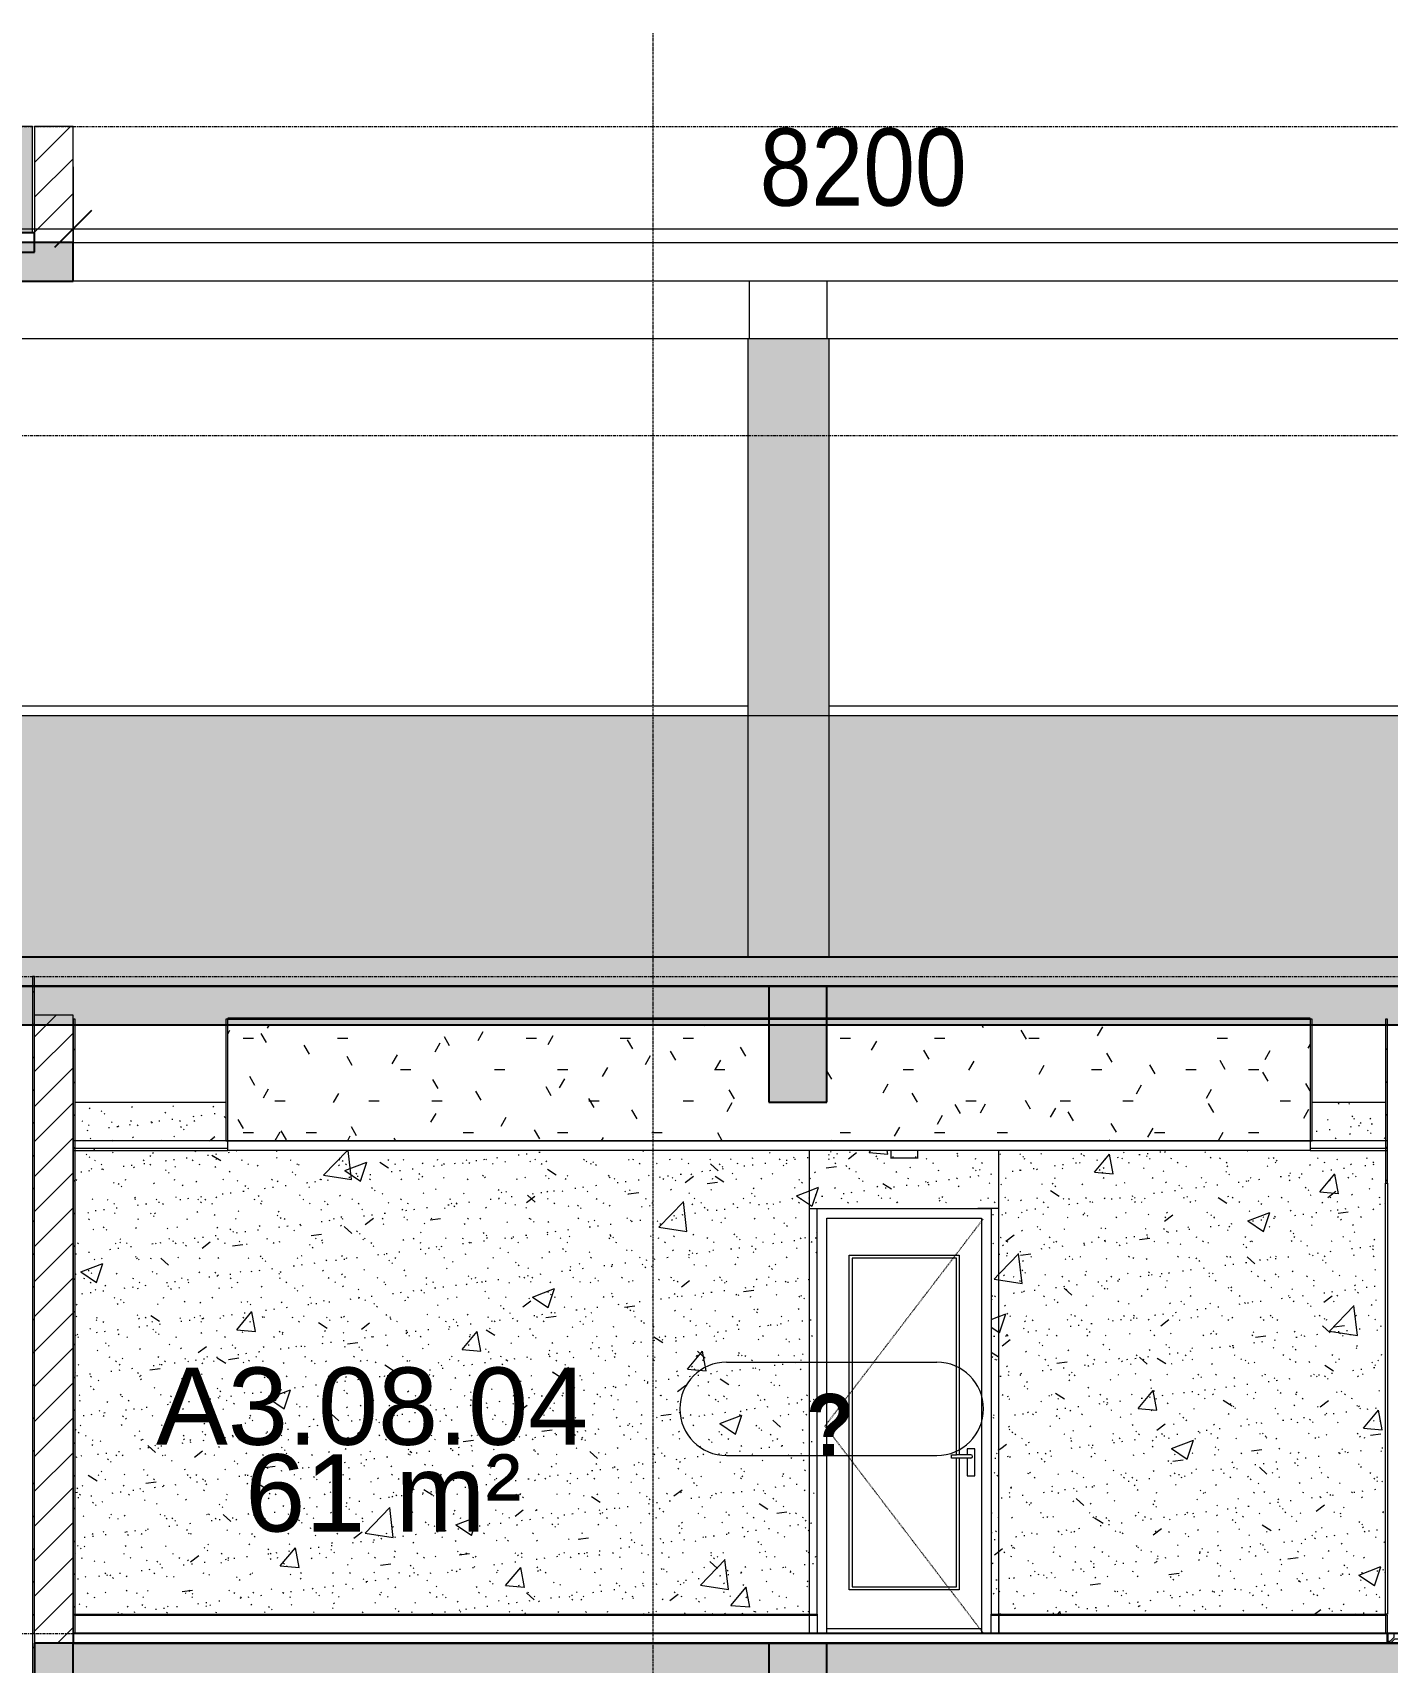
# Model space of a CAD drawing. Header units: millimetres. Extents: x 25061 to 259291, y -8723 to 35400.
# Drawn here: x 118842 to 125853, y 25850 to 34286 of the extents above; entities that cross this region are included whole.
import ezdxf

# ---------------------------------------------------------------- set-up
doc = ezdxf.new("R2010")
doc.units = ezdxf.units.MM
for name, pattern in [('Centre', [31.75, 6.35, -4.7625, 15.875, -4.7625]), ('Dash', [6.35, 3.175, -3.175]), ('Grid Line', [22.225, 12.7, -3.175, 3.175, -3.175])]:
    doc.linetypes.add(name, pattern=pattern)
for name, color, linetype, lineweight in [('0-1', 7, 'Continuous', 5), ('A-ANNO-DIMS', 211, 'Continuous', 9), ('A-ANNO-DIMS-160', 211, 'Continuous', 9), ('A-AREA-IDEN', 2, 'Continuous', 9), ('A-CLNG', 13, 'Continuous', 9), ('A-CLNG-1', 250, 'Continuous', 18), ('A-CLNG-2', 7, 'Continuous', 9), ('A-CLNG-PATT-1', 7, 'Continuous', 9), ('A-CLNG-PATT-2', 9, 'Continuous', 9), ('A-DETL-GENF-HDLN-1', 7, 'Dash', 9), ('A-DOOR', 31, 'Continuous', 9), ('A-DOOR-1', 7, 'Continuous', 9), ('A-DOOR-IDEN', 31, 'Continuous', 9), ('A-FLOR-1', 10, 'Continuous', 25), ('A-FLOR-2', 7, 'Continuous', 9), ('A-FLOR-3', 192, 'Continuous', 25), ('A-FLOR-HRAL-1', 253, 'Continuous', 9), ('A-FLOR-LEVL-2', 51, 'Centre', 9), ('A-FLOR-PATT-1', 7, 'Continuous', 9), ('A-FLOR-PATT-2', 9, 'Continuous', 9), ('A-FLOR-PATT-3', 8, 'Continuous', 9), ('A-WALL', 113, 'Continuous', 9), ('A-WALL-1', 113, 'Continuous', 18), ('A-WALL-PATT-1', 7, 'Continuous', 9), ('A-WALL-PATT-2', 9, 'Continuous', 9), ('A-WALL-PATT-3', 111, 'Continuous', 5), ('A-WALL-PATT-4', 111, 'Continuous', 9), ('E-LITE-EQPM', 33, 'Continuous', 9), ('E-LITE-EQPM-1', 7, 'Continuous', 9), ('I-WALL', 2, 'Continuous', 9), ('I-WALL-1', 250, 'Continuous', 18), ('I-WALL-2', 7, 'Continuous', 9), ('I-WALL-3', 2, 'Continuous', 18), ('S-BEAM-1', 12, 'Continuous', 5), ('S-BEAM-2', 10, 'Continuous', 25), ('S-BEAM-3', 7, 'Continuous', 9), ('S-COLS-1', 7, 'Continuous', 9), ('S-GRID-1', 1, 'Grid Line', 9)]:
    doc.layers.add(name, color=color, linetype=linetype, lineweight=lineweight)
doc.styles.add('Arial', font='arial.ttf', dxfattribs={"height": 400})
doc.styles.add('Arial_B_1', font='arialbd.ttf', dxfattribs={"width": 0.9, "height": 320})
doc.styles.add('UTM Avo', font='', dxfattribs={"width": 0.9, "height": 400})
doc.styles.get('UTM Avo').set_extended_font_data('UTM Avo')
doc.dimstyles.new('1_Dim_chi_tiet_2_5', dxfattribs={"dimscale": 304.8, "dimtxt": 399.720379, "dimasz": 0.629921, "dimexe": 0.524934, "dimexo": 0.0625, "dimgap": 0.052493, "dimtad": 1, "dimdec": 0, "dimrnd": 5, "dimzin": 0, "dimdsep": 46, "dimtxsty": 'UTM Avo', "dimblk1": 'OBLIQUE', "dimblk2": 'OBLIQUE', "dimsah": 1, "dimcen": 0.09, "dimdle": 0.524934, "dimazin": 0, "dimtfac": 1, "dimtdec": 4, "dimtix": 1, "dimtmove": 0, "dimatfit": 3, "dimfxl": 1.049869, "dimfxlon": 1, "dimtvp": 1, "dimtolj": 1, "dimtzin": 0, "dimarcsym": 2})
pattern_1 = [(45, (81080.3, 14125), (-84.8528, 84.8528), [])]
pattern_2 = [(50, (81080.3, 14125), (1165.978, -102.01), [121.92, -1341.12]), (355, (81080.3, 14125), (-225.554, 1222.763), [97.536, -1072.896]), (100.451, (81177.5, 14116.5), (940.433, 1120.746), [103.616, -1139.776]), (46.184, (81080.3, 14450.1), (1734.906, -269.074), [182.88, -2011.68]), (96.636, (81224.9, 14427.7), (1519.377, 1583.536), [155.424, -1709.665]), (351.184, (81080.3, 14450.1), (1519.39, 1583.52), [146.304, -1609.344]), (21, (81242.9, 14368.8), (970.332, -654.498), [121.92, -1341.12]), (326, (81242.9, 14368.8), (395.533, 1178.804), [97.536, -1072.896]), (71.451, (81323.7, 14314.3), (1365.87, 524.296), [103.616, -1139.776]), (37.5, (81080.3, 14125), (19.767, 541.1527), [53.645, -1006.246, 53.645, -1035.507, -1076.96]), (37.5, (81080.3, 14125), (19.767, 541.1527), [-2149.043, 53.645, -1023.315]), (7.5, (81080.3, 14125), (427.646, 641.156), [53.645, -567.334, 53.645, -981.862, -410.464]), (7.5, (81080.3, 14125), (427.646, 641.156), [-1656.486, 53.645, -356.819]), (327.5, (80717.8, 14125), (867.782, -36.665), [53.645, -352.755, 53.645, -1214.323, -1682.496]), (327.5, (80717.8, 14125), (867.782, -36.665), [-1674.368, 53.645, -1628.851]), (317.5, (80555.2, 14125), (948.028, 162.731), [53.645, -474.675, 53.645, -788.416, -1194.816]), (317.5, (80555.2, 14125), (948.028, 162.731), [-1370.38, 53.645, -1141.17])]
pattern_3 = [(37.5, (81080.3, 14125), (-5.1206, 156.61216), [5.364, -118.181, 5.364, -132.812, -132.08]), (37.5, (81080.3, 14125), (-5.1206, 156.61216), [-261.722, 5.364, -126.716]), (7.5, (81080.3, 14125), (143.847, 229.3842), [5.364, -61.285, 5.364, -105.989, -42.672]), (7.5, (81080.3, 14125), (143.847, 229.3842), [-178.003, 5.364, -37.308]), (327.5, (80980.33, 14125), (253.11758, 0.46008), [5.364, -35.276, 5.364, -140.94, -191.008]), (327.5, (80980.33, 14125), (253.11758, 0.46008), [-186.944, 5.364, -185.644]), (317.5, (80980.33, 14125), (244.3381, 71.3376), [5.364, -14.956, 5.364, -90.546, -109.728]), (317.5, (80980.33, 14125), (244.3381, 71.3376), [-116.23, 5.364, -104.364])]
pattern_4 = [(0, (81080.3, 14125), (1300.48, 325.12), [53.645, -921.715, 53.645, -6123.635]), (0, (81080.3, 14125), (1300.48, 325.12), [-1029.005, -921.715, 53.645, -1897.075, -3251.2]), (0, (81080.3, 14125), (1300.48, 325.12), [-3901.44, 53.645, -921.715, 53.645, -2222.195]), (0, (81080.3, 14125), (1300.48, 325.12), [-4930.445, -596.595, 53.645, -1571.955]), (120, (81567.98, 14287.56), (-931.8022, 963.6887), [53.645, -921.715, -6177.28]), (120, (81567.98, 14287.56), (-931.8022, 963.6887), [-975.36, 53.645, -921.715, -5201.92]), (120, (81567.98, 14287.56), (-931.8022, 963.6887), [-1950.72, 53.645, -1897.075, -3251.2]), (120, (81567.98, 14287.56), (-931.8022, 963.6887), [-3901.44, 53.645, -921.715, -2275.84]), (120, (81567.98, 14287.56), (-931.8022, 963.6887), [-4876.8, 53.645, -596.595, -1625.6]), (120, (81567.98, 14287.56), (-931.8022, 963.6887), [-5527.04, 53.645, -1571.955]), (240, (81730.54, 14937.8), (-368.6778, -1288.8087), [53.645, -921.715, -6177.28]), (240, (81730.54, 14937.8), (-368.6778, -1288.8087), [-975.36, 53.645, -921.715, -5201.92]), (240, (81730.54, 14937.8), (-368.6778, -1288.8087), [-1950.72, 53.645, -1897.075, -3251.2]), (240, (81730.54, 14937.8), (-368.6778, -1288.8087), [-3901.44, 53.645, -921.715, -2275.84]), (240, (81730.54, 14937.8), (-368.6778, -1288.8087), [-4876.8, 53.645, -596.595, -1625.6]), (240, (81730.54, 14937.8), (-368.6778, -1288.8087), [-5527.04, 53.645, -1571.955])]
pattern_5 = [(0, (81080.3, 14125), (650.24, 162.56), [53.645, -434.035, 53.645, -434.035, -2600.96]), (0, (81080.3, 14125), (650.24, 162.56), [-975.36, 53.645, -921.715, 53.645, -434.035, -1137.92]), (0, (81080.3, 14125), (650.24, 162.56), [-2438.4, 53.645, -271.475, 53.645, -759.155]), (120, (81324.14, 14206.28), (-465.9011, 481.84436), [53.645, -434.035, 53.645, -3034.995]), (120, (81324.14, 14206.28), (-465.9011, 481.84436), [-541.325, -434.035, 53.645, -921.715, -1625.6]), (120, (81324.14, 14206.28), (-465.9011, 481.84436), [-1950.72, 53.645, -434.035, 53.645, -1084.275]), (120, (81324.14, 14206.28), (-465.9011, 481.84436), [-2492.045, -271.475, 53.645, -759.155]), (240, (81405.42, 14531.4), (-184.3389, -644.40436), [53.645, -434.035, 53.645, -3034.995]), (240, (81405.42, 14531.4), (-184.3389, -644.40436), [-541.325, -434.035, 53.645, -921.715, -1625.6]), (240, (81405.42, 14531.4), (-184.3389, -644.40436), [-1950.72, 53.645, -434.035, 53.645, -1084.275]), (240, (81405.42, 14531.4), (-184.3389, -644.40436), [-2492.045, -271.475, 53.645, -759.155])]
pattern_6 = [(45, (81080.3, 14125), (-90.50967, 90.50967), [])]

# ---------------------------------------------------------------- blocks, each defined once
blk = doc.blocks.new('NCV_TKTC_KET CAU_rvt-1-TKCS_MẶT CẮT 1')
at = {"layer": 'A-FLOR-PATT-1'}
h = blk.add_hatch(color=256, dxfattribs=at)
h.paths.add_polyline_path([(41852.4, 33000), (46752.4, 33000), (46752.4, 33200), (41852.4, 33200)])
h.paths.add_polyline_path([(119052.6, 33000), (119052.6, 33200), (114152.6, 33200), (114152.6, 33000), (118741.2, 33000)])
h = blk.add_hatch(color=256, dxfattribs=at)
h.paths.add_polyline_path([(33652.6, 29150), (42452.6, 29150), (42452.6, 29350), (33652.6, 29350), (33652.6, 29213.6)])
h.paths.add_polyline_path([(127252.6, 29150), (127252.6, 29350), (118452.6, 29350), (118452.6, 29150), (126740, 29150)])
h.paths.add_polyline_path([(46152.6, 29150), (54952.6, 29150), (54952.6, 29350), (46152.6, 29350), (46152.6, 29213.6)])
h.paths.add_polyline_path([(114752.6, 29150), (114752.6, 29350), (105952.6, 29350), (105952.6, 29150), (114741.9, 29150)])
h = blk.add_hatch(color=256, dxfattribs=at)
h.paths.add_polyline_path([(127252.4, 25780), (127252.4, 25950), (118852.4, 25950), (118852.4, 25780), (126740, 25780)])
h.paths.add_polyline_path([(33652.6, 25780), (42052.6, 25780), (42052.6, 25950), (33652.6, 25950)])
h.paths.add_polyline_path([(46552.6, 25780), (54952.6, 25780), (54952.6, 25950), (46552.6, 25950)])
h.paths.add_polyline_path([(114352.4, 25780), (114352.4, 25950), (105952.4, 25950), (105952.4, 25780), (113942, 25780)])
at = {"layer": 'S-BEAM-1'}
for points in [[(122652.6, 28750), (122952.6, 28750), (122952.6, 29350), (122652.6, 29350), (122652.6, 29213.6)], [(119052.5, 25500), (119052.5, 25950), (118852.5, 25950), (118852.5, 25500)], [(122652.5, 25350), (122952.5, 25350), (122952.5, 25950), (122652.5, 25950), (122652.5, 25564.2)]]:
    blk.add_hatch(color=256, dxfattribs=at).paths.add_polyline_path(points)
at = {"layer": 'A-FLOR-1'}
for p, q in [((119052.6, 33200), (114152.6, 33200)), ((119052.6, 33000), (119052.6, 33200)), ((114152.6, 33000), (119052.6, 33000)), ((127252.6, 29350), (118452.6, 29350)), ((118452.6, 29150), (127252.6, 29150)), ((127252.4, 25950), (118852.4, 25950)), ((118852.4, 25950), (118852.4, 25780))]:
    blk.add_line(p, q, dxfattribs=at)
at = {"layer": 'A-FLOR-2'}
for p, q in [((119052.6, 33200), (126450.6, 33200)), ((126450.6, 33000), (119052.6, 33000))]:
    blk.add_line(p, q, dxfattribs=at)
at = {"layer": 'S-BEAM-2'}
for p, q in [((122952.6, 29350), (122652.6, 29350)), ((122652.6, 29350), (122652.6, 28750)), ((122952.6, 28750), (122952.6, 29350)), ((122652.6, 28750), (122952.6, 28750)), ((119052.5, 25950), (118852.5, 25950)), ((118852.5, 25950), (118852.5, 25500)), ((119052.5, 25500), (119052.5, 25950)), ((122952.5, 25950), (122652.5, 25950)), ((122652.5, 25950), (122652.5, 25350)), ((122952.5, 25350), (122952.5, 25950))]:
    blk.add_line(p, q, dxfattribs=at)
at = {"layer": 'S-BEAM-3'}
for p, q in [((122542.6, 32700), (118652.6, 32700)), ((126852.4, 32700), (122962.6, 32700)), ((119062.5, 28750), (119842.5, 28750)), ((125462.6, 28750), (125842.5, 28750))]:
    blk.add_line(p, q, dxfattribs=at)
at = {"layer": 'S-COLS-1'}
for p, q in [((122552.6, 32700), (122552.6, 33000)), ((122952.6, 33000), (122952.6, 32700))]:
    blk.add_line(p, q, dxfattribs=at)
blk = doc.blocks.new('DOOR_CW_01 CANH MO-PANEL KINH - DIG_02-800x2200-CỬA NHÔM KÍNH-401063-TKCS_MẶT CẮT 1')
at = {"layer": 'A-DOOR-1'}
for p, q in [((122862.7, 7800), (122972.7, 7800)), ((122752.7, 5700), (122752.7, 5695)), ((122752.7, 5700), (122752.7, 5695)), ((122752.7, 5700), (122752.7, 5695)), ((122792.7, 5695), (122792.7, 5700)), ((122852.7, 5695), (122852.7, 5700)), ((122852.7, 5695), (122852.7, 5700)), ((122852.7, 5700), (122852.7, 5695))]:
    blk.add_line(p, q, dxfattribs=at)
blk = doc.blocks.new('DOOR_CW_01 CANH MO-PANEL KINH - DIW_01-900x2200-CỬA GỖ VÂN LAMINATE-553375-TKCS_MẶT CẮT 1')
at = {"layer": 'A-DOOR-1'}
for p, q in [((123842.7, 7800), (123732.7, 7800)), ((123852.7, 5695), (123852.7, 5700)), ((123852.7, 5695), (123852.7, 5700)), ((123852.7, 5695), (123852.7, 5700)), ((123912.7, 5695), (123912.7, 5700)), ((123952.7, 5700), (123952.7, 5695)), ((123952.7, 5700), (123952.7, 5695)), ((123952.7, 5695), (123952.7, 5700))]:
    blk.add_line(p, q, dxfattribs=at)
blk = doc.blocks.new('LIC_09 - ĐÈN LED DOWNLIGHT ÂM TRẦN_ P_9W - 6000K - LIC_09 - ĐÈN LED DOWNLIGHT ÂM TRẦN_ P_9W_ ÁNH SÁNG TRẮNG 6000K-517041-TKCS_MẶT CẮT 1')
at = {"layer": 'E-LITE-EQPM-1'}
for p, q in [((123283.1, 8100), (123283.1, 8060)), ((123423.1, 8060), (123423.1, 8100)), ((123424.4, 8060), (123281.7, 8060)), ((123353.1, 8060), (123283.1, 8060)), ((123293.1, 8068), (123293.1, 8065)), ((123423.1, 8060), (123353.1, 8060)), ((123413.1, 8065), (123413.1, 8068))]:
    blk.add_line(p, q, dxfattribs=at)
blk = doc.blocks.new('DOOR_CW_01 CANH MO-PANEL KINH - DIG_01-900x2200-CỬA NHÔM KÍNH-901226-TKCS_MẶT CẮT 1')
at = {"layer": 'A-DETL-GENF-HDLN-1'}
for p, q in [((122942.7, 6673.5), (123762.7, 7747)), ((123762.7, 5600), (122942.7, 6673.5))]:
    blk.add_line(p, q, dxfattribs=at)
at = {"layer": 'A-DOOR-1'}
for p, q in [((122952.7, 5600), (122952.7, 7750)), ((122952.7, 7750), (123752.7, 7750)), ((123752.7, 7750), (123752.7, 5600)), ((123067.7, 7558), (123637.7, 7558)), ((123067.7, 5826), (123067.7, 7558)), ((123622.7, 7543), (123082.7, 7543)), ((123082.7, 7543), (123082.7, 5841)), ((123622.7, 6524.5), (123622.7, 7543)), ((123637.7, 7558), (123637.7, 6524.5)), ((123596.9, 6524.5), (123622.7, 6524.5)), ((123596.9, 6507.5), (123596.9, 6524.5)), ((123622.7, 6507.5), (123596.9, 6507.5)), ((123697.7, 6524.5), (123622.7, 6524.5)), ((123622.7, 5841), (123622.7, 6507.5)), ((123697.7, 6507.5), (123622.7, 6507.5)), ((123637.7, 6507.5), (123637.7, 5826)), ((123677.9, 6556), (123677.9, 6524.5)), ((123717.5, 6556), (123677.9, 6556)), ((123677.9, 6507.5), (123677.9, 6416)), ((123717.5, 6416), (123717.5, 6556)), ((123677.9, 6416), (123717.5, 6416)), ((123637.7, 5826), (123067.7, 5826)), ((123082.7, 5841), (123622.7, 5841)), ((122902.7, 5700), (122902.7, 5695)), ((123802.7, 5695), (123802.7, 5700)), ((122952.7, 5626), (123752.7, 5626))]:
    blk.add_line(p, q, dxfattribs=at)
for start, end in [(0, 90), (270, 360)]:
    blk.add_arc((123697.7, 6516), 8.5, start, end, dxfattribs=at)
blk = doc.blocks.new('Railing - Railing-915991-TKCS_MẶT CẮT 1')
at = {"layer": 'A-FLOR-HRAL-1'}
for p, q in [((119062.5, 12495), (119052.5, 12495)), ((119052.5, 12495), (119052.5, 12400)), ((119062.5, 12400), (119062.5, 12495)), ((119062.5, 12495), (122862.5, 12495)), ((122862.5, 12400), (122862.5, 12495)), ((119052.5, 12400), (119062.5, 12400))]:
    blk.add_line(p, q, dxfattribs=at)
blk = doc.blocks.new('Railing - Railing-V38-TKCS_MẶT CẮT 1')
at = {"layer": 'A-FLOR-HRAL-1'}
for p, q in [((122862.5, 12495), (122902.5, 12495)), ((122902.5, 12495), (122902.5, 12400))]:
    blk.add_line(p, q, dxfattribs=at)
blk = doc.blocks.new('Railing - Railing-V39-TKCS_MẶT CẮT 1')
at = {"layer": 'A-FLOR-HRAL-1'}
for p, q in [((123802.5, 12400), (123802.5, 12495)), ((123802.5, 12495), (123842.5, 12495)), ((123842.5, 12495), (123842.5, 12400))]:
    blk.add_line(p, q, dxfattribs=at)
blk = doc.blocks.new('Railing - Railing-915995-TKCS_MẶT CẮT 1')
at = {"layer": 'A-FLOR-HRAL-1'}
for p, q in [((123842.8, 12400), (123842.8, 12495)), ((123842.8, 12495), (125842.5, 12495)), ((125852.5, 12495), (125842.5, 12495)), ((125842.5, 12495), (125842.5, 12400)), ((125852.5, 12400), (125852.5, 12495))]:
    blk.add_line(p, q, dxfattribs=at)
blk = doc.blocks.new('CL_01-VÁCH DỰNG THẠCH CAO CĂN HỘ LOẠI 1-5A4 - CL_01-VÁCH DỰNG THẠCH CAO CĂN HỘ LOẠI 1A-5-V50-TKCS_MẶT CẮT 1')
at = {"layer": 'A-CLNG-PATT-2'}
h = blk.add_hatch(dxfattribs=at)
h.set_pattern_fill('FP_1', color=256, style=0, pattern_type=2)
h.set_pattern_definition(pattern_5)
h.paths.add_polyline_path([(125452.6, 28550), (125452.5, 29150), (122952.6, 29150), (122952.6, 28750), (122652.6, 28750), (122652.6, 29150), (119852.5, 29150), (119852.5, 28550), (125452.5, 28550)])
at = {"layer": 'A-CLNG-1'}
for p, q in [((119852.5, 29180), (119842.5, 29180)), ((119842.5, 29180), (119842.5, 28550)), ((119852.5, 28550), (119852.5, 29180)), ((125462.6, 29180), (125452.6, 29180)), ((125452.6, 29180), (125452.6, 28550)), ((125462.6, 28550), (125462.6, 29180)), ((119842.5, 28550), (119852.5, 28550)), ((125452.6, 28550), (125462.6, 28550))]:
    blk.add_line(p, q, dxfattribs=at)
at = {"layer": 'A-CLNG-2'}
blk.add_line((125452.5, 28550), (119852.5, 28550), dxfattribs=at)
blk = doc.blocks.new('NCV_TKTC_TANG 6 - 8_rvt-2-TKCS_MẶT CẮT 1')
at = {"layer": 'A-CLNG-PATT-1'}
h = blk.add_hatch(dxfattribs=at)
h.set_pattern_fill('FP_7', color=256, style=0, pattern_type=2)
h.set_pattern_definition(pattern_4)
h.paths.add_polyline_path([(125140.2, 29180), (125452.5, 29180), (125452.5, 29185), (119852.5, 29185), (119852.5, 29180), (123540.5, 29180)])
h = blk.add_hatch(dxfattribs=at)
h.set_pattern_fill('FP_7', color=256, style=0, pattern_type=2)
h.set_pattern_definition(pattern_4)
h.paths.add_polyline_path([(119052.5, 28500), (119852.5, 28500), (119852.5, 28510), (119052.5, 28510)])
h.paths.add_polyline_path([(125452.5, 28500), (125852.5, 28500), (125852.5, 28510), (125452.5, 28510)])
at = {"layer": 'A-FLOR-PATT-2'}
h = blk.add_hatch(dxfattribs=at)
h.set_pattern_fill('FP_6', color=256, style=0, pattern_type=2)
h.set_pattern_definition([(180, (81252.7, 14216.3), (-2e-14, -203.2), [19.239, -183.961]), (135, (81266.3, 14202.7), (-203.19986, 1e-14), [19.239, -268.129]), (90, (81266.3, 14183.47), (-203.2, 1e-14), [19.239, -183.961]), (45, (81252.7, 14169.86), (0, 203.19986), [19.239, -268.129]), (0, (81233.46, 14169.86), (0, 203.2), [19.239, -183.961]), (315, (81219.86, 14183.47), (203.19986, 0), [19.239, -268.129]), (270, (81219.86, 14202.7), (203.2, 1e-14), [19.239, -183.961]), (225, (81233.46, 14216.31), (1e-14, -203.19986), [19.239, -268.129]), (180, (81207.18, 14184.3), (-2e-14, -203.2), [22.055, -181.145]), (135, (81222.78, 14168.71), (-203.19986, 1e-14), [22.055, -265.314]), (90, (81222.78, 14146.66), (-203.2, 1e-14), [22.055, -181.145]), (45, (81207.18, 14131.06), (0, 203.19986), [22.055, -265.314]), (0, (81185.13, 14131.06), (0, 203.2), [22.055, -181.145]), (315, (81169.54, 14146.66), (203.19986, 0), [22.055, -265.314]), (270, (81169.54, 14168.71), (203.2, 1e-14), [22.055, -181.145]), (225, (81185.13, 14184.3), (1e-14, -203.19986), [22.055, -265.314]), (180, (81114.68, 14169.67), (-2e-14, -203.2), [14.547, -188.653]), (135, (81124.96, 14159.39), (-203.19986, 1e-14), [14.547, -272.821]), (90, (81124.96, 14144.84), (-203.2, 1e-14), [14.547, -188.653]), (45, (81114.68, 14134.56), (0, 203.19986), [14.547, -272.821]), (0, (81100.13, 14134.56), (0, 203.2), [14.547, -188.653]), (315, (81089.85, 14144.84), (203.19986, 0), [14.547, -272.821]), (270, (81089.85, 14159.39), (203.2, 1e-14), [14.547, -188.653]), (225, (81100.13, 14169.67), (1e-14, -203.19986), [14.547, -272.821]), (90, (81183.32, 14194.78), (-203.2, 1e-14), [29.097, -174.103]), (45, (81162.74, 14174.2), (0, 203.19986), [29.097, -258.271]), (0, (81133.65, 14174.2), (0, 203.2), [29.097, -174.103]), (315, (81113.07, 14194.78), (203.19986, 0), [29.097, -258.271]), (270, (81113.07, 14223.87), (203.2, 1e-14), [29.097, -174.103]), (225, (81133.65, 14244.45), (1e-14, -203.19986), [29.097, -258.271]), (180, (81162.74, 14244.45), (-2e-14, -203.2), [29.097, -174.103]), (135, (81183.32, 14223.87), (-203.19986, 1e-14), [29.097, -258.271]), (90, (81262.35, 14261.4), (-203.2, 1e-14), [37.075, -166.125]), (45, (81236.13, 14235.19), (0, 203.19986), [37.075, -250.293]), (0, (81199.05, 14235.19), (0, 203.2), [37.075, -166.125]), (315, (81172.84, 14261.4), (203.19986, 0), [37.075, -250.293]), (270, (81172.84, 14298.48), (203.2, 1e-14), [37.075, -166.125]), (225, (81199.05, 14324.7), (1e-14, -203.19986), [37.075, -250.293]), (180, (81236.13, 14324.7), (-2e-14, -203.2), [37.075, -166.125]), (135, (81262.35, 14298.48), (-203.19986, 1e-14), [37.075, -250.293]), (90, (81138.85, 14272.68), (-203.2, 1e-14), [19.242, -183.958]), (45, (81125.24, 14259.07), (0, 203.19986), [19.242, -268.127]), (0, (81106, 14259.07), (0, 203.2), [19.242, -183.958]), (315, (81092.4, 14272.68), (203.19986, 0), [19.242, -268.127]), (270, (81092.4, 14291.92), (203.2, 1e-14), [19.242, -183.958]), (225, (81106, 14305.53), (1e-14, -203.19986), [19.242, -268.127]), (180, (81125.24, 14305.53), (-2e-14, -203.2), [19.242, -183.958]), (135, (81138.85, 14291.92), (-203.19986, 1e-14), [19.242, -268.127])])
h.paths.add_polyline_path([(125852.5, 25950), (126052.5, 25950), (126052.5, 26000), (125852.5, 26000)])
at = {"layer": 'A-WALL-PATT-1'}
h = blk.add_hatch(dxfattribs=at)
h.set_pattern_fill('FP_3', color=256, style=0, pattern_type=2)
h.set_pattern_definition(pattern_1)
h.paths.add_polyline_path([(119062.5, 26100), (119062.5, 29180), (119052.5, 29180), (119052.5, 26100)])
h = blk.add_hatch(dxfattribs=at)
h.set_pattern_fill('FP_3', color=256, style=0, pattern_type=2)
h.set_pattern_definition(pattern_1)
h.paths.add_polyline_path([(125852.5, 28330), (125852.5, 29180), (125842.5, 29180), (125842.5, 28330)])
at = {"layer": 'A-WALL-PATT-2'}
h = blk.add_hatch(dxfattribs=at)
h.set_pattern_fill('FP_4', color=256, style=0, pattern_type=2)
h.set_pattern_definition(pattern_2)
h.paths.add_polyline_path([(119852.5, 26100), (122862.5, 26100), (122862.5, 28500), (119062.5, 28500), (119062.5, 26100)])
h.paths.add_polyline_path([(119062.5, 28550), (119842.5, 28550), (119842.5, 28750), (119062.5, 28750)])
h = blk.add_hatch(dxfattribs=at)
h.set_pattern_fill('FP_5', color=256, style=0, pattern_type=2)
h.set_pattern_definition(pattern_3)
h.paths.add_polyline_path([(119852.5, 26100), (122862.5, 26100), (122862.5, 28500), (119062.5, 28500), (119062.5, 26100)])
h.paths.add_polyline_path([(119062.5, 28550), (119842.5, 28550), (119842.5, 28750), (119062.5, 28750)])
h = blk.add_hatch(dxfattribs=at)
h.set_pattern_fill('FP_4', color=256, style=0, pattern_type=2)
h.set_pattern_definition(pattern_2)
h.paths.add_polyline_path([(125842.5, 26100), (125842.5, 28500), (123852.5, 28500), (123852.5, 26100), (125140.2, 26100)])
h.paths.add_polyline_path([(125842.5, 28550), (125842.5, 28750), (125462.6, 28750), (125462.6, 28550)])
h = blk.add_hatch(dxfattribs=at)
h.set_pattern_fill('FP_5', color=256, style=0, pattern_type=2)
h.set_pattern_definition(pattern_3)
h.paths.add_polyline_path([(125842.5, 26100), (125842.5, 28500), (123852.5, 28500), (123852.5, 26100), (125140.2, 26100)])
h.paths.add_polyline_path([(125842.5, 28550), (125842.5, 28750), (125462.6, 28750), (125462.6, 28550)])
h = blk.add_hatch(dxfattribs=at)
h.set_pattern_fill('FP_4', color=256, style=0, pattern_type=2)
h.set_pattern_definition(pattern_2)
h.paths.add_polyline_path([(122902.5, 26100), (122902.5, 28200), (123802.5, 28200), (123802.5, 26100), (123842.5, 26100), (123842.5, 28500), (123422.8, 28500), (123422.8, 28460), (123282.8, 28460), (123282.8, 28500), (122862.5, 28500), (122862.5, 26100)])
h = blk.add_hatch(dxfattribs=at)
h.set_pattern_fill('FP_5', color=256, style=0, pattern_type=2)
h.set_pattern_definition(pattern_3)
h.paths.add_polyline_path([(122902.5, 26100), (122902.5, 28200), (123802.5, 28200), (123802.5, 26100), (123842.5, 26100), (123842.5, 28500), (123422.8, 28500), (123422.8, 28460), (123282.8, 28460), (123282.8, 28500), (122862.5, 28500), (122862.5, 26100)])
h = blk.add_hatch(dxfattribs=at)
h.set_pattern_fill('FP_4', color=256, style=0, pattern_type=2)
h.set_pattern_definition(pattern_2)
h.paths.add_polyline_path([(123852.5, 26100), (123852.5, 28500), (123842.5, 28500), (123842.5, 26100)])
h = blk.add_hatch(dxfattribs=at)
h.set_pattern_fill('FP_5', color=256, style=0, pattern_type=2)
h.set_pattern_definition(pattern_3)
h.paths.add_polyline_path([(123852.5, 26100), (123852.5, 28500), (123842.5, 28500), (123842.5, 26100)])
at = {"layer": 'A-CLNG-1'}
for p, q in [((125452.5, 29185), (119852.5, 29185)), ((119852.5, 29185), (119852.5, 29180)), ((119852.5, 29180), (125452.5, 29180)), ((125452.5, 29180), (125452.5, 29185)), ((119852.5, 28550), (119052.5, 28550)), ((119052.5, 28550), (119052.5, 28500)), ((119852.5, 28500), (119852.5, 28550)), ((125852.5, 28550), (125452.5, 28550)), ((125452.5, 28550), (125452.5, 28500)), ((125852.5, 28500), (125852.5, 28550)), ((119052.5, 28500), (119852.5, 28500)), ((125452.5, 28500), (125852.5, 28500))]:
    blk.add_line(p, q, dxfattribs=at)
at = {"layer": 'A-CLNG-2'}
for p, q in [((119852.5, 28550), (125452.5, 28550)), ((119852.5, 28510), (119052.5, 28510)), ((125452.5, 28500), (119852.5, 28500)), ((125852.5, 28510), (125452.5, 28510))]:
    blk.add_line(p, q, dxfattribs=at)
at = {"layer": 'A-FLOR-1'}
for p, q in [((125852.5, 26000), (119052.5, 26000)), ((119052.5, 26000), (119052.5, 25950)), ((125852.5, 25950), (125852.5, 26000)), ((126052.5, 26000), (125852.5, 26000)), ((125852.5, 26000), (125852.5, 25950)), ((119052.5, 25950), (125852.5, 25950)), ((125852.5, 25950), (126052.5, 25950))]:
    blk.add_line(p, q, dxfattribs=at)
at = {"layer": 'I-WALL-1'}
for p, q in [((119062.5, 29180), (119052.5, 29180)), ((119052.5, 29180), (119052.5, 26100)), ((119062.5, 26100), (119062.5, 29180)), ((125842.5, 29180), (125842.5, 28330)), ((125852.5, 29180), (125842.5, 29180)), ((125852.5, 28330), (125852.5, 29180)), ((125842.5, 28330), (125852.5, 28330)), ((119052.5, 26100), (119062.5, 26100))]:
    blk.add_line(p, q, dxfattribs=at)
at = {"layer": 'I-WALL-2'}
for p, q in [((122862.5, 26100), (122862.5, 28500)), ((123842.5, 26100), (123842.5, 28500)), ((125842.5, 26100), (125842.5, 28330)), ((125852.5, 28330), (125852.5, 26100)), ((122902.5, 26100), (122902.5, 28200)), ((122902.5, 28200), (123802.5, 28200)), ((123802.5, 28200), (123802.5, 26100)), ((119062.5, 26100), (122862.5, 26100)), ((122862.5, 26100), (122902.5, 26100)), ((123802.5, 26100), (123842.5, 26100)), ((123852.5, 26100), (123842.5, 26100)), ((123852.5, 26100), (125842.5, 26100)), ((125852.5, 26100), (125842.5, 26100))]:
    blk.add_line(p, q, dxfattribs=at)
at = {"layer": ''}
for name in ['Railing - Railing-915991-TKCS_MẶT CẮT 1', 'Railing - Railing-V38-TKCS_MẶT CẮT 1', 'Railing - Railing-V39-TKCS_MẶT CẮT 1', 'Railing - Railing-915995-TKCS_MẶT CẮT 1']:
    blk.add_blockref(name, (0, 13600), dxfattribs=at)
at = {"layer": 'A-CLNG'}
blk.add_blockref('CL_01-VÁCH DỰNG THẠCH CAO CĂN HỘ LOẠI 1-5A4 - CL_01-VÁCH DỰNG THẠCH CAO CĂN HỘ LOẠI 1A-5-V50-TKCS_MẶT CẮT 1', (0, 0), dxfattribs=at)
at = {"layer": 'A-DOOR'}
for name in ['DOOR_CW_01 CANH MO-PANEL KINH - DIG_02-800x2200-CỬA NHÔM KÍNH-401063-TKCS_MẶT CẮT 1', 'DOOR_CW_01 CANH MO-PANEL KINH - DIW_01-900x2200-CỬA GỖ VÂN LAMINATE-553375-TKCS_MẶT CẮT 1', 'DOOR_CW_01 CANH MO-PANEL KINH - DIG_01-900x2200-CỬA NHÔM KÍNH-901226-TKCS_MẶT CẮT 1']:
    blk.add_blockref(name, (-0.2, 20400), dxfattribs=at)
at = {"layer": 'E-LITE-EQPM'}
blk.add_blockref('LIC_09 - ĐÈN LED DOWNLIGHT ÂM TRẦN_ P_9W - 6000K - LIC_09 - ĐÈN LED DOWNLIGHT ÂM TRẦN_ P_9W_ ÁNH SÁNG TRẮNG 6000K-517041-TKCS_MẶT CẮT 1', (-0.2, 20400), dxfattribs=at)
blk = doc.blocks.new('DIMBLOCK47-TKCS_MẶT CẮT 1')
at = {"layer": 'A-ANNO-DIMS-160'}
for p, q in [((114152.6, 33590.3), (114152.6, 33110.3)), ((114152.6, 33270.3), (114152.6, 33590.3)), ((119052.6, 33590.3), (119052.6, 33110.3)), ((119052.6, 33270.3), (119052.6, 33590.3)), ((114152.6, 33270.3), (119052.6, 33270.3))]:
    blk.add_line(p, q, dxfattribs=at)
at = {"layer": 'A-ANNO-DIMS-160', "lineweight": 25}
for p, q in [((114152.6, 33270.3), (114248.6, 33366.3)), ((119052.6, 33270.3), (119148.6, 33366.3)), ((114152.6, 33270.3), (114056.6, 33174.3)), ((119052.6, 33270.3), (118956.6, 33174.3))]:
    blk.add_line(p, q, dxfattribs=at)
at = {"layer": 'A-ANNO-DIMS-160', "color": 0, "insert": (116054.8, 33789.9), "char_height": 400, "width": 1314.636, "attachment_point": 1, "line_spacing_factor": 1.110334, "style": 'UTM Avo'}
blk.add_mtext('4900', dxfattribs=at)
blk = doc.blocks.new('_Oblique')
at = {"color": 0, "linetype": 'ByBlock', "lineweight": -2}
blk.add_line((-0.5, -0.5), (0.5, 0.5), dxfattribs=at)
blk = doc.blocks.new('DIMBLOCK48-TKCS_MẶT CẮT 1')
at = {"layer": 'A-ANNO-DIMS-160'}
for p, q in [((119052.6, 33590.3), (119052.6, 33110.3)), ((119052.6, 33270.3), (119052.6, 33590.3)), ((127252.6, 33590.3), (127252.6, 33110.3)), ((127252.6, 33270.3), (127252.6, 33590.3)), ((119052.6, 33270.3), (127412.6, 33270.3))]:
    blk.add_line(p, q, dxfattribs=at)
at = {"layer": 'A-ANNO-DIMS-160', "lineweight": 25}
for p, q in [((119052.6, 33270.3), (119148.6, 33366.3)), ((127252.6, 33270.3), (127348.6, 33366.3)), ((119052.6, 33270.3), (118956.6, 33174.3)), ((127252.6, 33270.3), (127156.6, 33174.3))]:
    blk.add_line(p, q, dxfattribs=at)
at = {"layer": 'A-ANNO-DIMS-160', "color": 0, "insert": (122604.8, 33789.9), "char_height": 400, "width": 1314.636, "attachment_point": 1, "line_spacing_factor": 1.110334, "style": 'UTM Avo'}
blk.add_mtext('8200', dxfattribs=at)
blk = doc.blocks.new('STN_Door Tag - STN_Door Tag-1788670-TKCS_MẶT CẮT 1')
at = {"layer": 'A-DOOR-IDEN'}
for p, q in [((37398.9, 27404.1), (38487, 27404.1)), ((37398.9, 26921.1), (38487, 26921.1))]:
    blk.add_line(p, q, dxfattribs=at)
for centre, start, end in [((37398.9, 27162.6), 90, 270), ((38487, 27162.6), 270, 90)]:
    blk.add_arc(centre, 241.5, start, end, dxfattribs=at)

msp = doc.modelspace()

# ---------------------------------------------------------------- hatches: boundary and pattern name
at = {"layer": 'A-FLOR-PATT-3'}
h = msp.add_hatch(dxfattribs=at)
h.set_pattern_fill('FP_1', color=256, style=0, pattern_type=2)
h.set_pattern_definition(pattern_5)
h.paths.add_polyline_path([(114752.6, 33150), (114752.6, 33250), (114352.6, 33250), (114352.6, 33150)])
h.paths.add_polyline_path([(118852.6, 33150), (118852.6, 33250), (118452.6, 33250), (118452.6, 33150), (118741.2, 33150)])
h = msp.add_hatch(dxfattribs=at)
h.set_pattern_fill('FP_1', color=256, style=0, pattern_type=2)
h.set_pattern_definition(pattern_5)
h.paths.add_polyline_path([(54751.6, 29350), (54752.6, 29350), (54751.6, 29500), (46152.6, 29500), (46152.6, 29350), (51552.1, 29350)])
h.paths.add_polyline_path([(127052.6, 29350), (127052.6, 29500), (118452.6, 29500), (118452.6, 29350), (125140.2, 29350)])
h.paths.add_polyline_path([(35554.7, 29350), (42452.6, 29350), (42452.6, 29500), (33852.6, 29500), (33852.6, 29350)])
h.paths.add_polyline_path([(114752.6, 29350), (114752.6, 29500), (106152.6, 29500), (106152.6, 29350), (112342.3, 29350)])
at = {"layer": 'A-WALL-PATT-3'}
for points in [[(122952.6, 30750), (122952.6, 32700), (122542.6, 32700), (122542.6, 30750)], [(122962.6, 30750), (122962.6, 32700), (122952.6, 32700), (122952.6, 30750)], [(118652.6, 29500), (122542.6, 29500), (122542.6, 30750), (118652.6, 30750), (118652.6, 29550)], [(122952.6, 29500), (122952.6, 30750), (122542.6, 30750), (122542.6, 29500), (122652.6, 29500)], [(122962.6, 29500), (122962.6, 30750), (122952.6, 30750), (122952.6, 29500)], [(125140.2, 29500), (126842.6, 29500), (126842.6, 30750), (122962.6, 30750), (122962.6, 29500), (123378.3, 29500)]]:
    msp.add_hatch(color=256, dxfattribs=at).paths.add_polyline_path(points)
at = {"layer": 'A-WALL-PATT-4'}
msp.add_hatch(color=256, dxfattribs=at).paths.add_polyline_path([(118842.6, 33250), (118842.6, 33800), (114362.6, 33800), (114362.6, 33250), (114752.6, 33250), (114752.6, 33300), (118452.6, 33300), (118452.6, 33250), (118741.2, 33250)])
h = msp.add_hatch(dxfattribs=at)
h.set_pattern_fill('FP_8', color=256, style=0, pattern_type=2)
h.set_pattern_definition(pattern_6)
h.paths.add_polyline_path([(119052.6, 33200), (119052.6, 33800), (118852.6, 33800), (118852.6, 33200)])
h = msp.add_hatch(dxfattribs=at)
h.set_pattern_fill('FP_3', color=256, style=0, pattern_type=2)
h.set_pattern_definition(pattern_1)
h.paths.add_polyline_path([(118852.5, 26000), (118852.5, 29400), (118842.5, 29400), (118842.5, 26000)])
h = msp.add_hatch(dxfattribs=at)
h.set_pattern_fill('FP_8', color=256, style=0, pattern_type=2)
h.set_pattern_definition(pattern_6)
h.paths.add_polyline_path([(119052.5, 25950), (119052.5, 29200), (118852.5, 29200), (118852.5, 25950)])
h = msp.add_hatch(dxfattribs=at)
h.set_pattern_fill('FP_3', color=256, style=0, pattern_type=2)
h.set_pattern_definition(pattern_1)
h.paths.add_polyline_path([(118852.5, 22600), (118852.5, 26000), (118842.5, 26000), (118842.5, 22600)])

# ---------------------------------------------------------------- linework, layer by layer
at = {"layer": 'A-FLOR-3'}
for p, q in [((118852.6, 33250), (118452.6, 33250)), ((118852.6, 33150), (118852.6, 33250)), ((118452.6, 33150), (118852.6, 33150)), ((127052.6, 29500), (118452.6, 29500)), ((118452.6, 29350), (127052.6, 29350))]:
    msp.add_line(p, q, dxfattribs=at)
at = {"layer": 'A-FLOR-LEVL-2'}
for p, q in [((25061.1, 33800), (134152.6, 33800)), ((25061.1, 32200), (134152.6, 32200)), ((25061.1, 29400), (134152.6, 29400)), ((25061.1, 26000), (134152.6, 26000))]:
    msp.add_line(p, q, dxfattribs=at)
at = {"layer": 'A-WALL'}
for p, q in [((118842.6, 33800), (114362.6, 33800)), ((118842.6, 33250), (118842.6, 33800)), ((122962.6, 32700), (122542.6, 32700)), ((122542.6, 32700), (122542.6, 30750)), ((122962.6, 32700), (122962.6, 30750)), ((122542.6, 30800), (118652.6, 30800)), ((126842.6, 30800), (122962.6, 30800))]:
    msp.add_line(p, q, dxfattribs=at)
at = {"layer": 'A-WALL-1'}
for p, q in [((119052.6, 33800), (118852.6, 33800)), ((118852.6, 33800), (118852.6, 33250)), ((119052.6, 33200), (119052.6, 33800)), ((118852.6, 33200), (119052.6, 33200)), ((119052.5, 29200), (118852.5, 29200)), ((119052.5, 25950), (119052.5, 29200)), ((118852.5, 26000), (118852.5, 25950)), ((118852.5, 25950), (119052.5, 25950))]:
    msp.add_line(p, q, dxfattribs=at)
at = {"layer": 'I-WALL'}
for p, q in [((126842.6, 30750), (118652.6, 30750)), ((122542.6, 30750), (122542.6, 29500)), ((122962.6, 30750), (122962.6, 29500))]:
    msp.add_line(p, q, dxfattribs=at)
at = {"layer": 'I-WALL-3'}
for p, q in [((118842.5, 29400), (118842.5, 26000)), ((118852.5, 29400), (118842.5, 29400)), ((118852.5, 26000), (118852.5, 29400)), ((118842.5, 26000), (118842.5, 22600)), ((118852.5, 26000), (118842.5, 26000)), ((118842.5, 26000), (118852.5, 26000)), ((118852.5, 22600), (118852.5, 25950))]:
    msp.add_line(p, q, dxfattribs=at)
at = {"layer": 'S-GRID-1'}
for p, q in [((122052.6, 30285.9), (122052.6, 34285.9)), ((122052.6, -3283.1), (122052.6, 30285.9))]:
    msp.add_line(p, q, dxfattribs=at)

# ---------------------------------------------------------------- block references
at = {"layer": '0-1'}
for name in ['NCV_TKTC_KET CAU_rvt-1-TKCS_MẶT CẮT 1', 'NCV_TKTC_TANG 6 - 8_rvt-2-TKCS_MẶT CẮT 1']:
    msp.add_blockref(name, (0, 0), dxfattribs=at)
at = {"layer": 'A-DOOR-IDEN'}
msp.add_blockref('STN_Door Tag - STN_Door Tag-1788670-TKCS_MẶT CẮT 1', (85034, 0), dxfattribs=at)

# ---------------------------------------------------------------- texts
at = {"layer": 'A-AREA-IDEN', "char_height": 400, "line_spacing_factor": 0.936439, "style": 'Arial'}
for s, insert, width, attachment_point in [('\\pt8,16,24,32,40,48,56,64,72,80,88,96,104,112,120,128,136,144,152,160,168,176,184,192,200,208,216,224,232,240,248,256;A3.08.04', (120598.8, 26970.6), 2233.6, 8), ('\\pt8,16,24,32,40,48,56,64,72,80,88,96,104,112,120,128,136,144,152,160,168,176,184,192,200,208,216,224,232,240,248,256;61 m²', (120656.8, 26724.7), 1449.6, 5)]:
    msp.add_mtext(s, dxfattribs=dict(at, insert=insert, width=width, attachment_point=attachment_point))
at = {"layer": 'A-DOOR-IDEN', "insert": (122968.8, 27079.6), "char_height": 320, "width": 257.76, "attachment_point": 5, "line_spacing_factor": 0.936439, "style": 'Arial_B_1'}
msp.add_mtext('\\pt7.2,14.4,21.6,28.8,36,43.2,50.4,57.6,64.8,72,79.2,86.4,93.6,100.8,108,115.2,122.4,129.6,136.8,144,151.2,158.4,165.6,172.8,180,187.2,194.4,201.6,208.8,216,223.2,230.4;?', dxfattribs=at)

# ---------------------------------------------------------------- dimensions: what is measured, and where the dimension line sits
at = {"layer": 'A-ANNO-DIMS'}
for base, p1, p2, override, picture, middle in [((119052.6, 33270.3), (114152.6, 33590.3), (119052.6, 33590.3), {"dimpost": '<>', "dimfxl": 4900}, 'DIMBLOCK47-TKCS_MẶT CẮT 1', (116602.6, 33493.3)), ((127252.6, 33270.3), (119052.6, 33590.3), (127252.6, 33590.3), {"dimpost": '<>', "dimfxl": 8200}, 'DIMBLOCK48-TKCS_MẶT CẮT 1', (123152.6, 33493.3))]:
    dim = msp.add_linear_dim(base=base, p1=p1, p2=p2, dimstyle='1_Dim_chi_tiet_2_5', override=override, dxfattribs=at)
    dim.commit()
    dim.dimension.update_dxf_attribs({"geometry": picture, "text_midpoint": middle})

doc.saveas('drawing.dxf')
